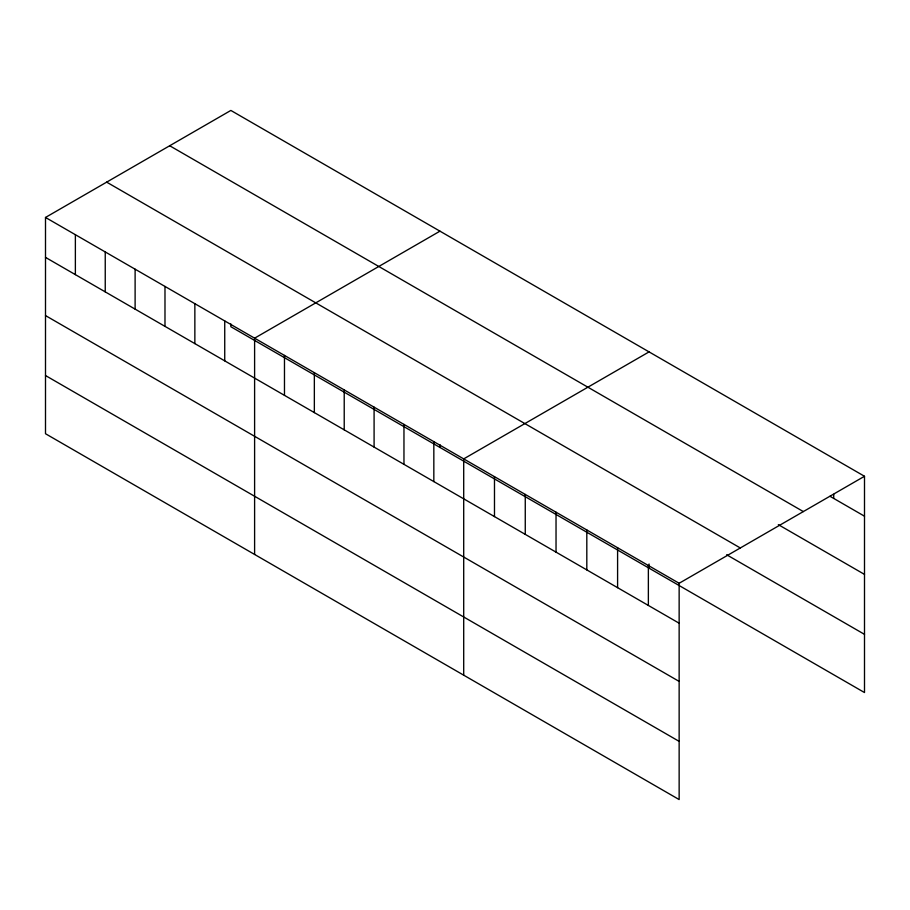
<?xml version="1.0" encoding="UTF-8"?>
<svg xmlns="http://www.w3.org/2000/svg" width="910" height="910" viewBox="0 0 910 910"><rect width="100%" height="100%" fill="white"/><g stroke="black" fill="none" stroke-linecap="round" stroke-linejoin="round"><path stroke-width="1.36" d="M45.5 217.456L679.144 583.276L679.144 799.56L45.5 433.729L45.5 217.456L230.856 110.44L864.5 476.271L864.5 692.544L230.856 326.724L230.856 323.949M439.962 231.163L254.607 338.179L254.607 554.463M649.058 351.886L463.702 458.902L463.702 675.186M679.144 583.276L864.5 476.271M830.034 496.303L864.5 516.197M169.692 145.748L803.337 511.579M778.323 524.638L864.5 574.392M106.663 182.136L740.308 547.968M726.624 554.747L864.5 634.35M45.5 257.382L679.144 623.213M45.5 315.577L679.144 681.408M45.5 375.534L679.144 741.366M833.719 494.301L833.719 498.43M649.058 564.007L649.058 568.17M648.364 565.508L648.364 605.446M617.594 547.74L617.594 587.678M586.813 529.973L586.813 569.91M556.033 512.205L556.033 552.142M525.263 494.437L525.263 534.375M494.483 476.669L494.483 516.607M439.962 444.671L439.962 447.447M433.831 441.657L433.831 481.583M403.96 424.401L403.96 464.339M374.09 407.157L374.09 447.094M344.219 389.912L344.219 429.85M314.348 372.668L314.348 412.605M284.477 355.423L284.477 395.349M224.736 320.923L224.736 360.861M194.854 303.678L194.854 343.616M164.983 286.434L164.983 326.372M135.112 269.189L135.112 309.127M105.241 251.945L105.241 291.882M75.371 234.7L75.371 274.627"/></g></svg>
